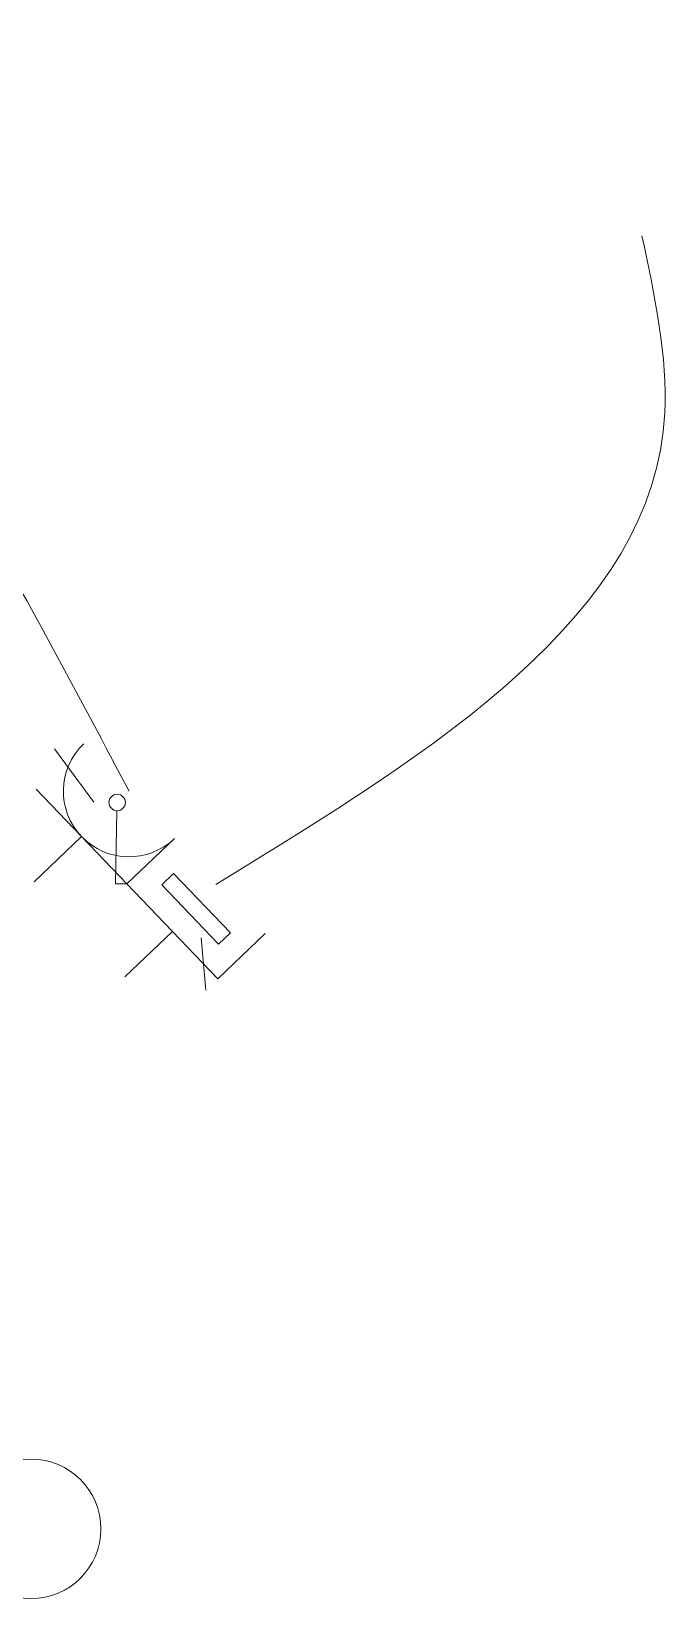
# Model space of a CAD drawing. Header units: metres. Extents: x 2747662.9 to 2747731.3, y 1250221.9 to 1250283.3.
# Drawn here: x 2747709.029 to 2747709.804, y 1250264.032 to 1250265.943 of the extents above; entities that cross this region are included whole.
import ezdxf

# ---------------------------------------------------------------- set-up
doc = ezdxf.new("R2010")
doc.units = ezdxf.units.M
doc.header["$MEASUREMENT"] = 0
doc.layers.add('___elektro', color=7, linetype='Continuous')

msp = doc.modelspace()

# ---------------------------------------------------------------- linework, layer by layer
at = {"layer": '___elektro', "color": 30, "linetype": 'Continuous', "lineweight": 0, "true_color": 0xff8d1c}
for p, q in [((2747709.1052, 1250265.0033), (2747709.0572, 1250265.068)), ((2747709.1454, 1250264.9034), (2747709.0348, 1250265.019)), ((2747709.1333, 1250264.9927), (2747709.1313, 1250264.9037)), ((2747709.0901, 1250264.9612), (2747709.0323, 1250264.9059)), ((2747709.2032, 1250264.9587), (2747709.1454, 1250264.9034)), ((2747709.0323, 1250264.9059), (2747709.0323, 1250264.906)), ((2747709.0323, 1250264.9059), (2747709.0323, 1250264.906)), ((2747709.1313, 1250264.9037), (2747709.1454, 1250264.9034)), ((2747709.1454, 1250264.9034), (2747709.256, 1250264.7877)), ((2747709.2007, 1250264.8456), (2747709.1429, 1250264.7903)), ((2747709.256, 1250264.7877), (2747709.3138, 1250264.843)), ((2747709.2359, 1250264.8377), (2747709.2415, 1250264.7739)), ((2747709.1429, 1250264.7903), (2747709.1429, 1250264.7903)), ((2747709.0901, 1250264.1761), (2747709.0902, 1250264.1762)), ((2747709.0874, 1250264.0559), (2747709.0875, 1250264.056)), ((2747709.0874, 1250264.0559), (2747709.0875, 1250264.056)), ((2747709.0874, 1250264.0559), (2747709.0875, 1250264.056))]:
    msp.add_line(p, q, dxfattribs=at)
msp.add_lwpolyline([(2747709.2714, 1250264.844), (2747709.2023, 1250264.9162), (2747709.1878, 1250264.9024), (2747709.2569, 1250264.8301)], close=True, dxfattribs=at)
for centre, radius in [((2747709.1335, 1250265.0027), 0.01), ((2747709.0287, 1250264.1174), 0.085)]:
    msp.add_circle(centre, radius, dxfattribs=at)
msp.add_arc((2747709.148, 1250265.0165), 0.08, 133.7099, 313.7099, dxfattribs=at)
for points, knots in [([(2747709.148, 1250265.0165), (2747709.088, 1250265.1299), (2747709.028, 1250265.2433), (2747708.9652, 1250265.3516), (2747708.6447, 1250265.9042), (2747708.2509, 1250266.3233), (2747707.6437, 1250266.7826), (2747707.1944, 1250267.1224), (2747706.6282, 1250267.4842), (2747706.701, 1250267.8729), (2747706.7348, 1250268.0535), (2747706.9064, 1250268.2399), (2747707.0781, 1250268.4262)], [0, 0, 0, 0, 1, 1, 1, 2, 2, 2, 3, 3, 3, 4, 4, 4, 4]), ([(2747709.2537, 1250264.9028), (2747709.5207, 1250265.0667), (2747709.7876, 1250265.2306), (2747709.8004, 1250265.4777), (2747709.8039, 1250265.5454), (2747709.7883, 1250265.6194), (2747709.7726, 1250265.6934)], [0, 0, 0, 0, 1, 1, 1, 2, 2, 2, 2])]:
    msp.add_open_spline(points, degree=3, knots=knots, dxfattribs=at)

doc.saveas('drawing.dxf')
